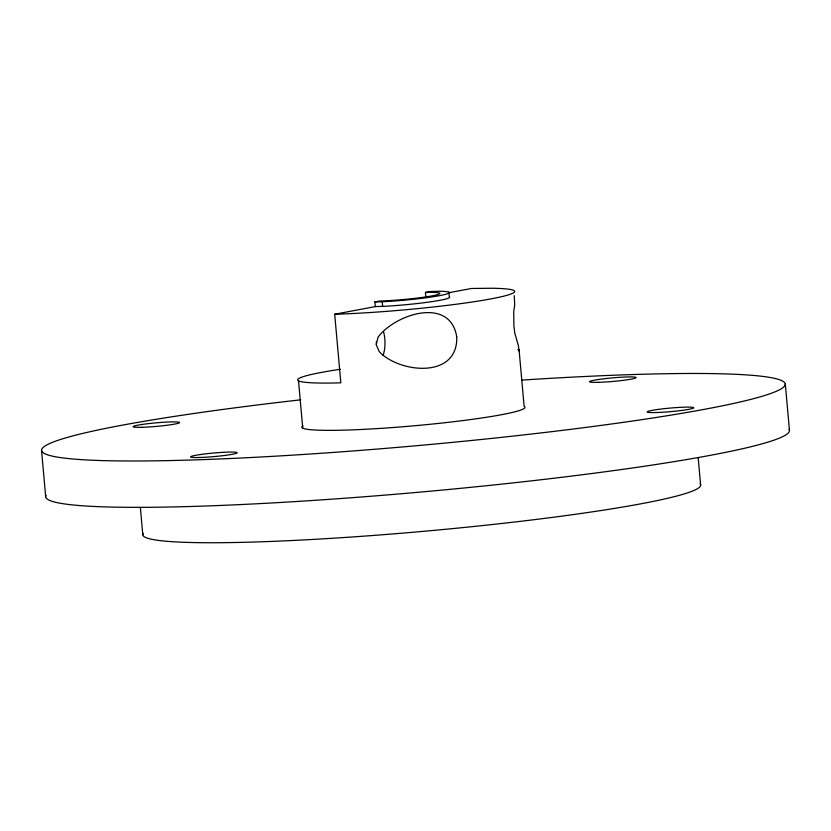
<?xml version="1.0" encoding="UTF-8"?>
<svg xmlns="http://www.w3.org/2000/svg" width="831" height="831" viewBox="0 0 831 831"><rect width="100%" height="100%" fill="white"/><g stroke="black" fill="none" stroke-linecap="round" stroke-linejoin="round"><path stroke-width="1.25" d="M340.419 369.265A112.008 8.59 -5.1 0 0 340.824 382.831L334.696 314.243L375.3 306.587L374.885 301.954L379.881 301.019A37.333 2.867 -5.1 0 0 432.058 295.878A37.333 2.867 -5.1 0 0 425.472 292.429L425.929 297.56M425.472 292.429L430.468 291.484L439.776 291.255A46.754 3.584 -5.1 0 1 439.464 295.659A46.754 3.584 -5.1 0 1 384.628 301.643L374.885 301.954M448.647 292.772L471.478 288.471L491.962 288.253A112.008 8.59 -5.1 0 1 481.554 300.531A112.008 8.59 -5.1 0 1 334.696 314.243M375.3 306.587L385.044 306.275A46.754 3.584 -5.1 0 0 449.291 296.802L448.875 292.169M517.89 349.519L519.105 350.131L524.122 406.328A112.008 8.59 -5.1 0 1 412.83 425.908A112.008 8.59 -5.1 0 1 302.9 425.856M514.244 295.659L514.701 304.738L513.724 311.833L513.901 326.136L514.815 333.231L518.336 345.582L519.126 351.139L519.105 350.131M785.316 384.057L789.45 430.406M698.206 458.006L700.616 485.044M382.229 301.746L382.644 306.379M298.526 380.847L302.744 428.121M140.387 507.762L142.797 534.8M41.55 450.392L45.684 496.741M521.712 380.11A373.358 28.649 -5.1 0 1 716.54 406.993A373.358 28.649 -5.1 0 1 112.995 460.831A373.358 28.649 -5.1 0 1 300.78 399.815M789.097 429.347A373.358 28.649 -5.1 0 1 417.515 492.336A373.358 28.649 -5.1 0 1 46.037 495.266M383.59 331.881A28.005 17.264 88.4 0 1 383.143 355.502M376.339 341.79A14.002 8.632 88.4 0 1 376.298 344.231M700.18 483.995A280.016 21.481 -5.1 0 1 421.67 531.487A280.016 21.481 -5.1 0 1 143.233 533.409M456.738 336.908C458.151 378.915 399.919 373.358 379.279 351.71L376.246 344.678L378.001 337.313C394.6 314.305 450.246 295.888 456.738 336.908M199.71 457.486A23.33 1.787 -5.1 0 0 236.98 452.999A23.33 1.787 -5.1 0 0 205.174 453.913A23.33 1.787 -5.1 0 0 199.71 457.486M656.272 412.529A23.33 1.787 -5.1 0 0 693.553 408.042A23.33 1.787 -5.1 0 0 661.746 408.956A23.33 1.787 -5.1 0 0 656.272 412.529M598.663 382.333A23.33 1.787 -5.1 0 0 635.933 377.845A23.33 1.787 -5.1 0 0 604.127 378.759A23.33 1.787 -5.1 0 0 598.663 382.333M142.091 427.29A23.33 1.787 -5.1 0 0 179.371 422.813A23.33 1.787 -5.1 0 0 147.565 423.727A23.33 1.787 -5.1 0 0 142.091 427.29"/></g></svg>
